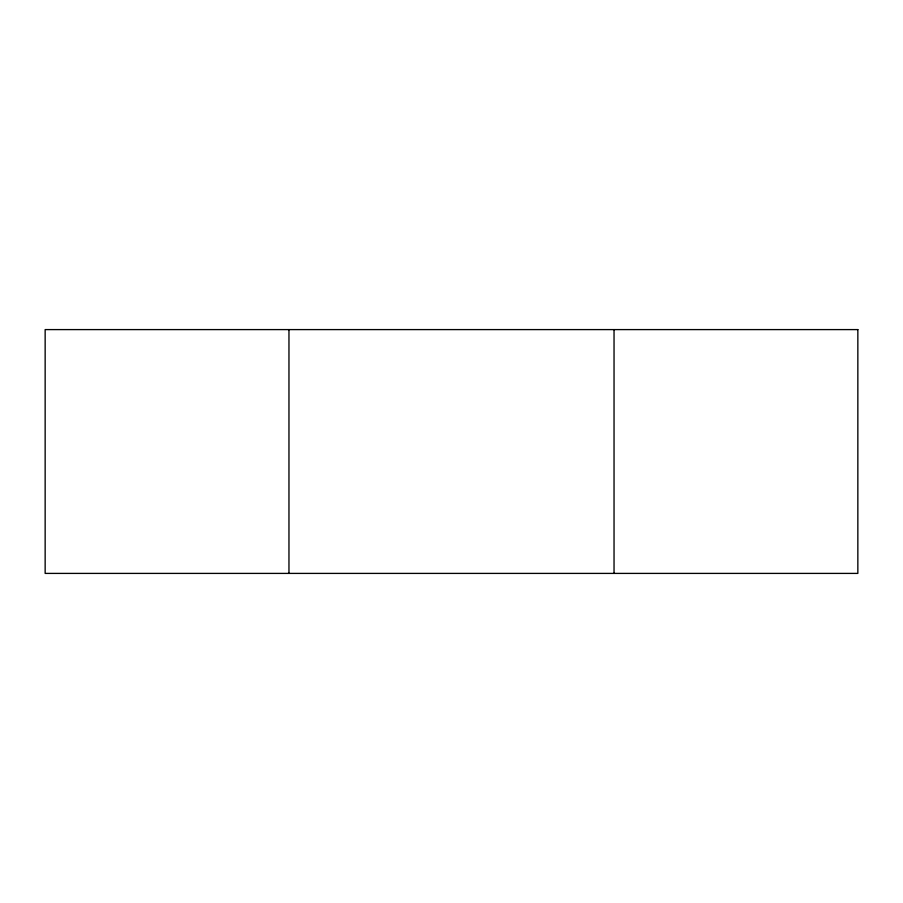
<?xml version="1.0" encoding="UTF-8"?>
<svg xmlns="http://www.w3.org/2000/svg" width="903" height="903" viewBox="0 0 903 903"><rect width="100%" height="100%" fill="white"/><g stroke="black" fill="none" stroke-linecap="round" stroke-linejoin="round"><path stroke-width="1.35" d="M614.04 329.595L614.04 573.405M288.96 329.595L288.96 573.405M857.85 329.595L45.15 329.595L45.15 573.405L857.85 573.405L857.85 329.595"/></g></svg>
